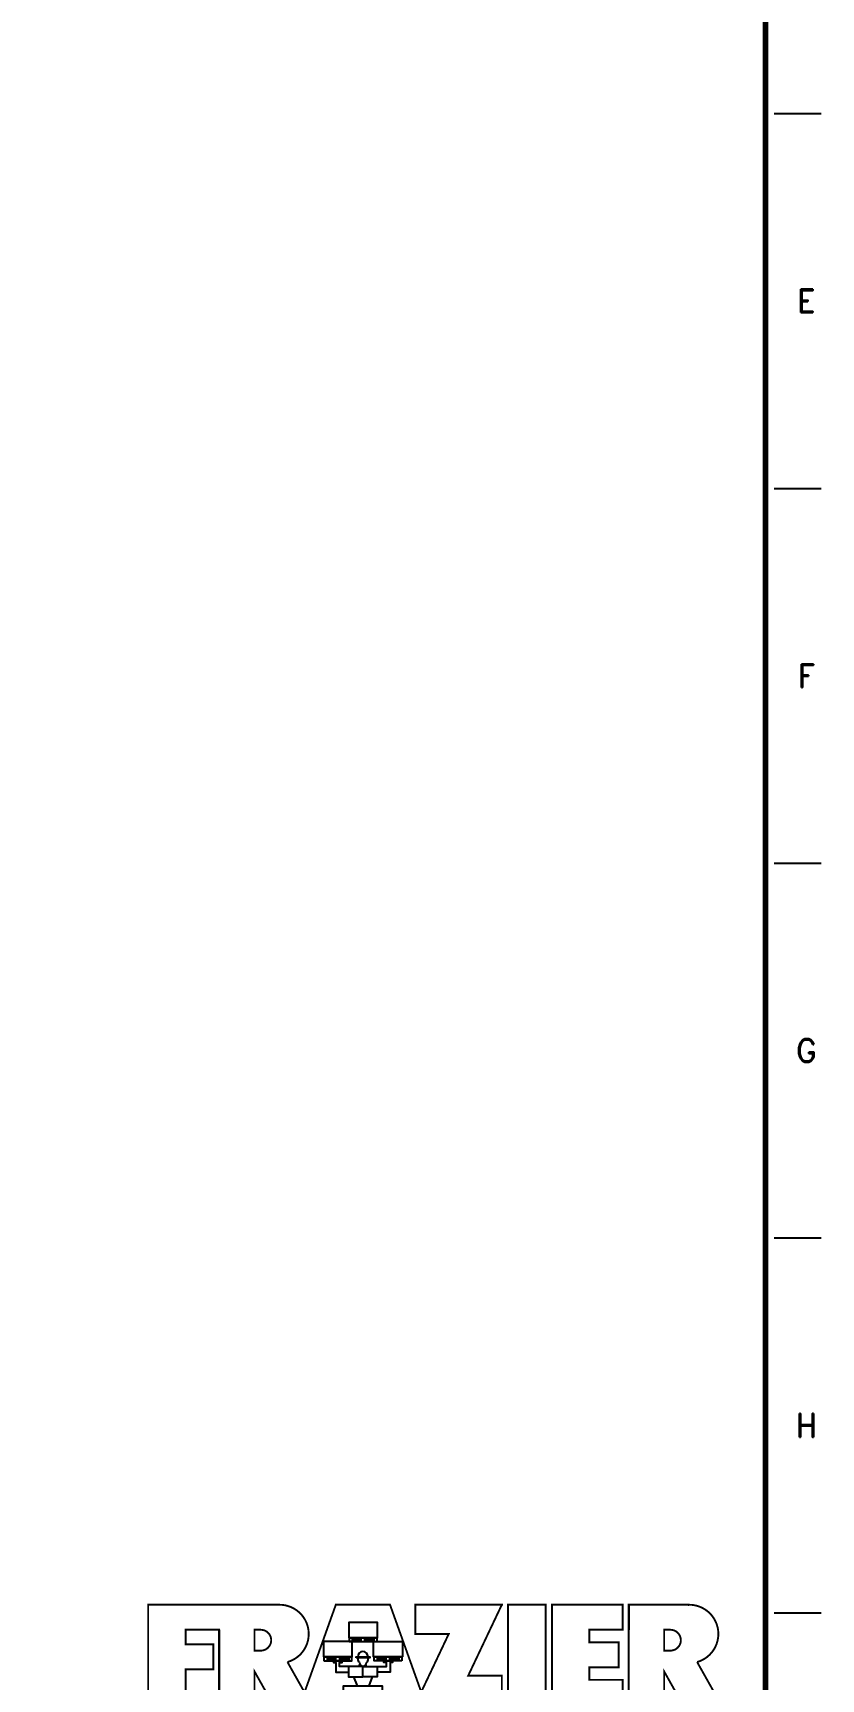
# Model space of a CAD drawing. Extents: x -81 to 963, y -146 to 548.
# Drawn here: x 828.1 to 962.7, y -2.1 to 279 of the extents above; entities that cross this region are included whole.
import ezdxf
from ezdxf.enums import TextEntityAlignment as Align

# ---------------------------------------------------------------- set-up
doc = ezdxf.new("R2010")
doc.units = 0
doc.header["$LTSCALE"] = 8
doc.header["$MEASUREMENT"] = 0
doc.linetypes.add('HIDDEN2', pattern=[0.1875, 0.125, -0.0625])
for name, color, linetype in [('BORD', 15, 'CONTINUOUS'), ('RACKLOAD', 254, 'HIDDEN2'), ('TEXTL', 3, 'CONTINUOUS')]:
    doc.layers.add(name, color=color, linetype=linetype)
doc.styles.add('DCMARCH', font='stylu.ttf', dxfattribs={"width": 0.75, "oblique": 15})
doc.styles.add('ROMAND', font='ROMAND')
doc.styles.add('SIMPLEX', font='SIMPLEX')

# ---------------------------------------------------------------- blocks, each defined once
blk = doc.blocks.new('FLOGO')
at = {"layer": 'BORD'}
for p, q in [((2.5642, 0.534), (2.5642, 0.4005)), ((2.5642, 0), (2.5642, 0.534)), ((0.3783, 0.4005), (0.3783, 0)), ((0.8104, 0), (1.044, 0)), ((1.2479, 0), (1.4816, 0))]:
    blk.add_line(p, q, dxfattribs=at)
at = {"layer": 'BORD', "const_width": 0.0101}
for points in [[(1.8871, 0.534), (1.7078, 0.1558), (1.8871, 0.1558), (1.8871, 0), (1.2479, 0), (1.235, 0.0223), (1.057, 0.0223), (1.0458, 0), (0.6676, 0), (0.5674, 0.178), (0.5674, 0), (0.3783, 0), (0.3783, 0.4005), (0.2003, 0.4005), (0.2003, 0.3227), (0.3475, 0.3227), (0.3475, 0.1891), (0.2003, 0.1891), (0.2003, 0), (0, 0), (0, 0.534), (0.3783, 0.534), (0.6453, 0.534), (0.7013, 0.534, -0.869818), (0.7433, 0.2284), (0.8343, 0.0668), (1.0013, 0.534), (1.2906, 0.534), (1.4571, 0.0685), (1.6039, 0.3783), (1.4259, 0.3783), (1.4259, 0.534), (1.8932, 0.534)], [(2.5642, 0.534), (2.8313, 0.534), (2.5642, 0.534), (2.5642, 0), (2.7534, 0), (2.7534, 0.178), (2.8535, 0), (3.0578, 0), (2.9293, 0.2284, 0.869818), (2.8873, 0.534), (2.8313, 0.534)]]:
    blk.add_lwpolyline(points, format="xyb", dxfattribs=at)
for points in [[(1.9207, 0), (1.9207, 0.534), (2.121, 0.534), (2.121, 0)], [(2.1544, 0), (2.1544, 0.534), (2.5326, 0.534), (2.5326, 0.4005), (2.3546, 0.4005), (2.3546, 0.3338), (2.5104, 0.3338), (2.5104, 0.2003), (2.3546, 0.2003), (2.3546, 0.1335), (2.5326, 0.1335), (2.5326, 0)]]:
    blk.add_lwpolyline(points, close=True, dxfattribs=at)
at = {"layer": 'BORD'}
for points in [[(1.0703, 0.3582), (1.2236, 0.3582), (1.2236, 0.4402), (1.0703, 0.4402)], [(1.0728, 0.3373), (1.2211, 0.3373), (1.2211, 0.3582), (1.0728, 0.3582)], [(1.0891, 0.3431), (1.1369, 0.3431), (1.1369, 0.3525), (1.0891, 0.3525)], [(1.2048, 0.3431), (1.157, 0.3431), (1.157, 0.3525), (1.2048, 0.3525)], [(0.9356, 0.2553), (1.0889, 0.2553), (1.0889, 0.3373), (0.9356, 0.3373)], [(1.3564, 0.2553), (1.203, 0.2553), (1.203, 0.3373), (1.3564, 0.3373)], [(0.9381, 0.2345), (1.0864, 0.2345), (1.0864, 0.2553), (0.9381, 0.2553)], [(0.9544, 0.2402), (1.0022, 0.2402), (1.0022, 0.2496), (0.9544, 0.2496)], [(1.0701, 0.2402), (1.0223, 0.2402), (1.0223, 0.2496), (1.0701, 0.2496)], [(1.1097, 0.2514), (1.1097, 0.2564), (1.1823, 0.2564), (1.1823, 0.2514)], [(1.3539, 0.2345), (1.2056, 0.2345), (1.2056, 0.2553), (1.3539, 0.2553)], [(1.2219, 0.2402), (1.2697, 0.2402), (1.2697, 0.2496), (1.2219, 0.2496)], [(1.3376, 0.2402), (1.2898, 0.2402), (1.2898, 0.2496), (1.3376, 0.2496)], [(1.0696, 0.0711), (1.0696, 0.041), (1.0915, 0.041), (1.0915, 0.0273), (1.0213, 0.0273), (1.0213, 0.041), (1.0426, 0.041), (1.0426, 0.1018), (1.2493, 0.1018), (1.2493, 0.041), (1.2706, 0.041), (1.2706, 0.0273), (1.2005, 0.0273), (1.2005, 0.041), (1.2224, 0.041), (1.2224, 0.0711)]]:
    blk.add_lwpolyline(points, close=True, dxfattribs=at)
at = {"layer": 'BORD', "const_width": 0.0101}
for points in [[(0.6008, 0.2893), (0.5674, 0.2893), (0.5674, 0.4005), (0.6008, 0.4005, -1)], [(2.7534, 0.2893), (2.7534, 0.4005), (2.7868, 0.4005, -1), (2.7868, 0.2893)]]:
    blk.add_lwpolyline(points, format="xyb", close=True, dxfattribs=at)
at = {"layer": 'BORD'}
for points in [[(1.1735, 0.2564, 0.378608), (1.146, 0.2852, 0.378608), (1.1184, 0.2564, 0.378608)], [(1.1209, 0.2514, 0.351419), (1.1231, 0.2302), (1.1271, 0.2251, 0.337041), (1.146, 0.2051, 0.337041), (1.1649, 0.2251), (1.1688, 0.2302, 0.351419), (1.1711, 0.2514)]]:
    blk.add_lwpolyline(points, format="xyb", dxfattribs=at)
for points in [[(1.0696, 0.2051), (1.0696, 0.15), (1.146, 0.15), (1.146, 0.2051), (1.0207, 0.2051), (1.0207, 0.2257), (1.0345, 0.2257), (1.0345, 0.2345), (0.9881, 0.2345), (0.9881, 0.2257), (1.0013, 0.2257), (1.0013, 0.1744), (1.0696, 0.1744)], [(1.1267, 0.2051), (1.1301, 0.216)], [(1.2224, 0.2051), (1.2224, 0.15), (1.146, 0.15), (1.146, 0.2051), (1.2713, 0.2051), (1.2713, 0.2257), (1.2575, 0.2257), (1.2575, 0.2345), (1.3038, 0.2345), (1.3038, 0.2257), (1.2907, 0.2257), (1.2907, 0.1744), (1.2224, 0.1744)], [(1.1653, 0.2051), (1.1619, 0.216)], [(1.0962, 0.15), (1.1149, 0.1018)], [(1.1958, 0.15), (1.1771, 0.1018)]]:
    blk.add_lwpolyline(points, dxfattribs=at)
blk.add_point((2.8841, 0.534), dxfattribs=at)
blk.add_point((2.8841, 0.534), dxfattribs=at)
blk = doc.blocks.new('sbord_d')
at = {"layer": 'BORD'}
for p, q in [((32.0625, 12), (32.3125, 12)), ((32.0625, 10), (32.3125, 10)), ((32.0625, 8), (32.3125, 8)), ((32.0625, 6), (32.3125, 6)), ((32.0625, 4), (32.3125, 4))]:
    blk.add_line(p, q, dxfattribs=at)
at = {"layer": 'BORD', "const_width": 0.0313}
blk.add_lwpolyline([(-0.0156, -0.0156), (32.0156, -0.0156), (32.0156, 20.0156), (-0.0156, 20.0156)], close=True, dxfattribs=at)
at = {"layer": 'BORD'}
blk.add_blockref('FLOGO', (28.7217, 3.5087), dxfattribs=at)
at = {"layer": 'BORD', "style": 'ROMAND'}
for s, p in [('E', (32.2344, 11)), ('F', (32.2344, 9)), ('G', (32.2344, 7)), ('H', (32.2344, 5))]:
    blk.add_text(s, height=0.125, dxfattribs=at).set_placement(p, align=Align.MIDDLE)
at = {"layer": 'TEXTL', "flags": 8}
for tag, height, style, p in [('TITLE1', 0.1562, 'SIMPLEX', (30.2656, 2.776)), ('TITLE2', 0.1562, 'SIMPLEX', (30.2656, 2.4427)), ('CHK', 0.0938, 'SIMPLEX', (29.8281, 0.8828)), ('APP', 0.0938, 'SIMPLEX', (30.7031, 0.8828)), ('JOB#', 0.125, 'ROMAND', (30.1198, 0.1328)), ('SHT', 0.125, 'ROMAND', (31.1927, 0.1328)), ('REV', 0.125, 'ROMAND', (31.7891, 0.1328))]:
    blk.add_attdef(tag, text='', height=height, dxfattribs=dict(at, style=style)).set_placement(p, align=Align.MIDDLE)
at = {"layer": 'TEXTL', "style": 'SIMPLEX', "flags": 8}
for tag, height, p in [('CUSTOMER', 0.1562, (30.2656, 1.6968)), ('LOCATION', 0.125, (30.2656, 1.3635)), ('REVC', 0.0781, (20.2594, 0.9448)), ('CCHK', 0.0781, (27.2554, 0.9434)), ('REVB', 0.0781, (20.2594, 0.6948)), ('BCHK', 0.0781, (27.2554, 0.6834)), ('REVA', 0.0781, (20.2594, 0.4448)), ('ACHK', 0.0781, (27.2554, 0.4434))]:
    blk.add_attdef(tag, text='', height=height, dxfattribs=at).set_placement(p, align=Align.CENTER)
at = {"layer": 'TEXTL', "flags": 8}
for tag, p, height, style in [('REVCDESC', (20.6253, 0.9434), 0.0781, 'SIMPLEX'), ('REVBDESC', (20.6253, 0.6834), 0.0781, 'SIMPLEX'), ('REVADESC', (20.6253, 0.4434), 0.0781, 'SIMPLEX'), ('DWG#', (30.0549, -0.5661), 0.0938, 'ROMAND')]:
    blk.add_attdef(tag, p, '', height=height, dxfattribs=dict(at, style=style))
at = {"layer": 'TEXTL', "style": 'DCMARCH', "oblique": 15, "width": 0.75, "flags": 8}
for tag, p in [('CBY', (26.7554, 0.9434)), ('BBY', (26.7554, 0.6834)), ('ABY', (26.7554, 0.4434))]:
    blk.add_attdef(tag, text='', height=0.0781, dxfattribs=at).set_placement(p, align=Align.CENTER)
at = {"layer": 'TEXTL', "style": 'SIMPLEX', "flags": 8}
for tag, height, width, p, p2 in [('CAPP', 0.0781, 1.292308, (27.5883, 0.9437), (27.9633, 0.9437)), ('CDT', 0.0781, 1.866, (28.0712, 0.9434), (28.46, 0.9434)), ('SCALE', 0.0938, 1.702732, (31.2344, 0.8374), (31.9413, 0.8374)), ('BAPP', 0.0781, 1.292308, (27.5883, 0.6834), (27.9633, 0.6834)), ('BDT', 0.0781, 1.866, (28.0712, 0.6831), (28.46, 0.6831)), ('DATE', 0.0938, 2.134634, (28.6094, 0.4624), (29.3146, 0.4624)), ('CHKDT', 0.0938, 1.555556, (29.4844, 0.4624), (30.1719, 0.4624)), ('APPDT', 0.0938, 1.555556, (30.3594, 0.4624), (31.0469, 0.4624)), ('PLOT#', 0.0938, 8.555556, (31.2344, 0.4624), (31.9219, 0.4624)), ('AAPP', 0.0781, 1.275949, (27.5881, 0.4434), (27.9631, 0.4434)), ('ADT', 0.0781, 1.833263, (28.0712, 0.4434), (28.46, 0.4434))]:
    blk.add_attdef(tag, text='', height=height, dxfattribs=dict(at, width=width)).set_placement(p, p2, align=Align.FIT)
at = {"layer": 'TEXTL', "style": 'DCMARCH', "oblique": 15, "width": 0.75, "flags": 8}
blk.add_attdef('DRBY', (28.5931, 0.8208), '', height=0.125, dxfattribs=at)

msp = doc.modelspace()

# ---------------------------------------------------------------- block references
at = {"layer": 'RACKLOAD', "xscale": 32, "yscale": 32, "zscale": 32}
msp.add_blockref('sbord_d', (-71.32903, -118.76391), dxfattribs=at)

doc.saveas('drawing.dxf')
